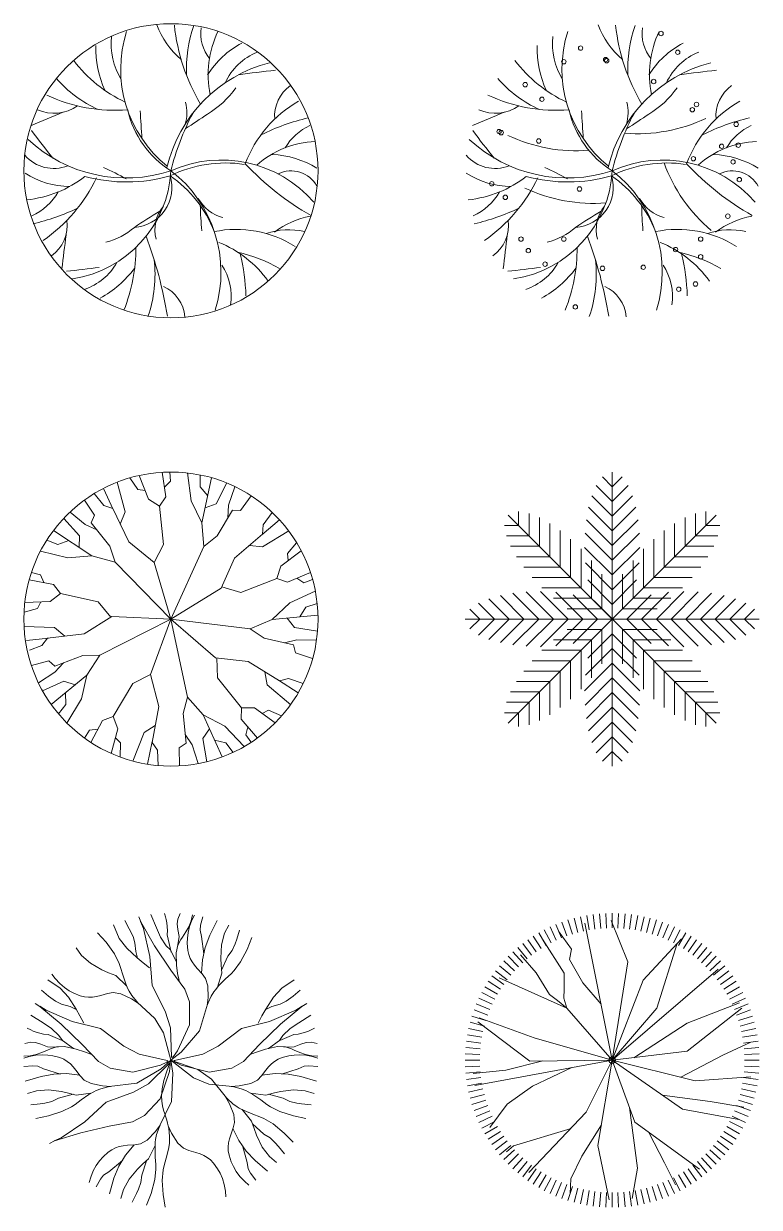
# Model space of a CAD drawing. Header units: millimetres. Extents: x -63086 to 144078, y -129912 to 13382.
# Drawn here: x 47173 to 49673, y -57667 to -53643 of the extents above; entities that cross this region are included whole.
import ezdxf

# ---------------------------------------------------------------- set-up
doc = ezdxf.new("R2010")
doc.units = ezdxf.units.MM
doc.layers.get('0').update_dxf_attribs({"lineweight": 0})
doc.layers.add('観葉植物', color=92, linetype='Continuous', lineweight=9)

# ---------------------------------------------------------------- blocks, each defined once
blk = doc.blocks.new('樹木平面（CAD素材.com）646324fe')
at = {"color": 0, "linetype": 'ByBlock', "lineweight": -2}
for points in [[(-47.8, 496.4, 0.128484), (34.8, 378.1)], [(11.7, 494.4, 0.108409), (100.9, 226.7)], [(77.5, 494, 0.088632), (52.9, 324.9)], [(102.9, 486.2, 0.207871), (131.1, 381.1)], [(-202.4, 456.3, 0.161008), (-169.3, 310.5)], [(-150.7, 473.9, 0.310747), (-12.7, 16)], [(159.4, 473.9, 0.157711), (133.2, 258.6)], [(-255.1, 425.3, 0.107986), (-224.8, 273.4)], [(240.7, 433.6, 0.134105), (124.5, 325.6)], [(294, 403.4, 0.190713), (184.1, 298.6)], [(-330.5, 375.2, 0.120463), (-155.6, 233.1)], [(335, 367.4, 0.276893), (-13.9, 11.1)], [(355, 341.9, 0.010604), (228.4, 325.6)], [(-389.1, 314.1, 0.11119), (-247.2, 208.3)], [(49.4, 143.6, 0.013616), (124.3, 192.5, 0.105325), (221, 282.3)], [(406, 289.6, 0.264329), (352.9, 175.1)], [(-422.3, 257.4, 0.130389), (-146.8, 207, 0.2019), (0, 0, -0.356576), (-335, -367.4)], [(-453.8, 206.8, 0.253352), (-317, 220.4)], [(-98.5, 109.1, 0.004202), (-104.6, 203.9)], [(48.3, 158.1, 0.135224), (49.8, 232.7)], [(434, 237, 0.174499), (252.6, 23.6, 0.07537), (476.2, -152.3)], [(-366.9, 198.9, 0.004449), (-474.4, 154.3)], [(74.2, 195.1, 0.058981), (0, 0, -0.329303), (485.7, -106.5)], [(466.6, 179.8, 0.056096), (307.1, 122.5)], [(-473.6, 136.5, 0.020009), (-400.9, 43)], [(472.5, 153.9, 0.146674), (387.9, 77.6)], [(-485.7, 106.5, 0.274291), (0, 0, -0.313424), (150.7, -473.9)], [(490, 99.4, 0.176672), (292.3, 19.2)], [(-496.4, 52.9, 0.324675), (-350.8, 17.2)], [(495.9, 8.3, 0.134105), (344.2, 55)], [(-151.7, -27.6, 0.01316), (-228.9, 11.4)], [(249.5, 21.7, 0.151943), (-2.6, -17.1, -0.48733), (-124.3, -192.5, -0.13286), (-221.5, -242.4)], [(-495.9, -8.3, 0.146427), (-343.7, -53.1)], [(-490.1, -98.9, 0.141768), (-292.3, -19.2, 0.138529), (-2.6, -17.1, -0.15088), (146.8, -207, -0.193448), (422.3, -257.4)], [(-434, -237, 0.130389), (-252.6, -23.6)], [(496.4, -52.9, 0.400669), (364, -10.8)], [(-472.5, -153.9, 0.144458), (-382.8, -71.9)], [(-25.8, -120.3, 0.248557), (-49.8, -232.7)], [(92.7, -93.9, 0.196837), (176.6, -159.5)], [(99.8, -117.6, 0.01316), (104.6, -203.9)], [(-468.7, -180.3, 0.053038), (-317.4, -127.5)], [(-38, -137.7, 0.023), (-124.3, -192.5)], [(474.4, -154.3, 0.108519), (351.5, -208.7)], [(-406, -289.6, 0.275925), (-353.3, -168.4)], [(453.8, -206.8, 0.137473), (323.3, -213.4)], [(-370.8, -333.7, 0.003356), (-356.6, -218)], [(-11.7, -494.4, 0.047915), (-84.3, -222.6)], [(-159.8, -473.8, 0.09742), (-119.3, -261.2)], [(330.7, -375, 0.141768), (162.7, -243.5)], [(369.6, -332.2, 0.069372), (226.3, -276.3)], [(-294, -403.4, 0.188751), (-183.9, -311.7)], [(-78.2, -496.1, 0.116182), (-57.4, -301.5)], [(202.4, -456.3, 0.188656), (172.6, -320.6)], [(255.1, -425.3, 0.048374), (235.8, -282.6)], [(-355, -341.9, 0.002147), (-243.4, -328.6)], [(-240.7, -433.6, 0.10379), (-123.2, -331.2)], [(47.8, -496.4, 0.264329), (-24.8, -393.2)]]:
    blk.add_lwpolyline(points, format="xyb", dxfattribs=at)
blk.add_circle((0, 0), 500, dxfattribs=at)
blk = doc.blocks.new('樹木平面（CAD素材.com）54aa847b')
at = {"color": 0, "linetype": 'ByBlock', "lineweight": -2}
for points in [[(-47.8, 496.4, 0.128484), (34.8, 378.1)], [(11.7, 494.4, 0.108409), (100.9, 226.7)], [(77.5, 494, 0.088632), (52.9, 324.9)], [(102.9, 486.2, 0.207871), (131.1, 381.1)], [(-202.4, 456.3, 0.161008), (-169.3, 310.5)], [(-150.7, 473.9, 0.310747), (-12.7, 16)], [(159.4, 473.9, 0.157711), (133.2, 258.6)], [(-255.1, 425.3, 0.107986), (-224.8, 273.4)], [(240.7, 433.6, 0.134105), (124.5, 325.6)], [(294, 403.4, 0.190713), (184.1, 298.6)], [(-330.5, 375.2, 0.120463), (-155.6, 233.1)], [(335, 367.4, 0.276893), (-13.9, 11.1)], [(355, 341.9, 0.010604), (228.4, 325.6)], [(-389.1, 314.1, 0.11119), (-247.2, 208.3)], [(49.4, 143.6, 0.013616), (124.3, 192.5, 0.105325), (221, 282.3)], [(406, 289.6, 0.264329), (352.9, 175.1)], [(-422.3, 257.4, 0.130389), (-146.8, 207, 0.2019), (0, 0, -0.356576), (-335, -367.4)], [(-453.8, 206.8, 0.253352), (-317, 220.4)], [(-98.5, 109.1, 0.004202), (-104.6, 203.9)], [(48.3, 158.1, 0.135224), (49.8, 232.7)], [(434, 237, 0.174499), (252.6, 23.6, 0.07537), (476.2, -152.3)], [(-366.9, 198.9, 0.004449), (-474.4, 154.3)], [(74.2, 195.1, 0.058981), (0, 0, -0.329303), (485.7, -106.5)], [(43, 127.4, 0.130389), (318.5, 177.8)], [(466.6, 179.8, 0.056096), (307.1, 122.5)], [(-473.6, 136.5, 0.020009), (-400.9, 43)], [(472.5, 153.9, 0.146674), (387.9, 77.6)], [(-485.7, 106.5, 0.274291), (0, 0, -0.313424), (150.7, -473.9)], [(-354.4, 119.9, 0.130389), (-78.9, 69.5)], [(490, 99.4, 0.176672), (292.3, 19.2)], [(-496.4, 52.9, 0.324675), (-350.8, 17.2)], [(495.9, 8.3, 0.134105), (344.2, 55)], [(-151.7, -27.6, 0.01316), (-228.9, 11.4)], [(249.5, 21.7, 0.151943), (-2.6, -17.1, -0.48733), (-124.3, -192.5, -0.13286), (-221.5, -242.4)], [(176.4, 27, 0.130389), (336.2, -203)], [(-495.9, -8.3, 0.146427), (-343.7, -53.1)], [(-490.1, -98.9, 0.141768), (-292.3, -19.2, 0.138529), (-2.6, -17.1, -0.15088), (146.8, -207, -0.193448), (422.3, -257.4)], [(-434, -237, 0.130389), (-252.6, -23.6)], [(496.4, -52.9, 0.400669), (364, -10.8)], [(-472.5, -153.9, 0.144458), (-382.8, -71.9)], [(-296.7, -58.9, 0.130389), (-21.1, -109.3)], [(-25.8, -120.3, 0.248557), (-49.8, -232.7)], [(92.7, -93.9, 0.196837), (176.6, -159.5)], [(99.8, -117.6, 0.01316), (104.6, -203.9)], [(-468.7, -180.3, 0.053038), (-317.4, -127.5)], [(-38, -137.7, 0.023), (-124.3, -192.5)], [(474.4, -154.3, 0.108519), (351.5, -208.7)], [(-406, -289.6, 0.275925), (-353.3, -168.4)], [(453.8, -206.8, 0.137473), (323.3, -213.4)], [(-370.8, -333.7, 0.003356), (-356.6, -218)], [(-11.7, -494.4, 0.047915), (-84.3, -222.6)], [(-159.8, -473.8, 0.09742), (-119.3, -261.2)], [(330.7, -375, 0.141768), (162.7, -243.5)], [(369.6, -332.2, 0.069372), (226.3, -276.3)], [(-294, -403.4, 0.188751), (-183.9, -311.7)], [(-78.2, -496.1, 0.116182), (-57.4, -301.5)], [(202.4, -456.3, 0.188656), (172.6, -320.6)], [(255.1, -425.3, 0.048374), (235.8, -282.6)], [(-355, -341.9, 0.002147), (-243.4, -328.6)], [(-240.7, -433.6, 0.10379), (-123.2, -331.2)], [(47.8, -496.4, 0.264329), (-24.8, -393.2)]]:
    blk.add_lwpolyline(points, format="xyb", dxfattribs=at)
for centre in [(165.8, 466.6), (-107.6, 416.9), (222.6, 402.7), (-164.4, 370.7), (-22.4, 377.8), (-18.9, 374.3), (-295.8, 292.7), (140.9, 303.3), (-239, 243), (272.3, 207.5), (286.5, 225.3), (421.4, 157.8), (-384.6, 133), (-377.5, 129.5), (-249.6, 101.1), (371.7, 83.3), (428.5, 86.9), (275.9, 40.7), (410.8, 30.1), (-409.4, -44.4), (432.1, -30.2), (-111.2, -62.2), (-363.3, -90.5), (393, -154.4), (-310, -232.5), (-164.4, -232.5), (300.7, -232.5), (-285.1, -271.5), (215.5, -268), (-228.3, -317.6), (105.4, -328.3), (300.7, -292.8), (-33.1, -331.8), (226.1, -402.8), (283, -385.1), (-125.4, -463.1)]:
    blk.add_circle(centre, 7.5, dxfattribs=at)
blk = doc.blocks.new('樹木平面（CAD素材.com）f97b9169')
at = {"color": 0, "linetype": 'ByBlock', "lineweight": -2}
for points in [[(-260.6, 426.7), (-227.6, 385.8), (-197.4, 375.8), (-143.6, 262.9), (-56.5, 192.5), (-25.3, 253.2), (-38.9, 383.5), (-17.5, 415.4), (-29.5, 499.1)], [(-38.9, 383.5), (-76.6, 408), (-108.1, 488.2)], [(-22.3, 449), (-1.8, 468.4), (-3.9, 500)], [(105, 327.6), (69.1, 401.5), (56.9, 496.8)], [(125, 419.5), (99.3, 449.2), (99.4, 490)], [(-196, 372.8), (-229.5, 444.2)], [(-172.1, 322.7), (-155.4, 364.5), (-182.3, 465.6)], [(-88, 436.9), (-112.5, 440.3), (-139.5, 480.2)], [(-68.9, -188.5), (0, 0), (112.4, 246.4), (105, 327.6), (138.3, 480.5)], [(116, 378.1), (153.8, 391.8), (189.6, 462.7)], [(193.6, 344.2), (196.1, 386.9), (217.5, 450.2)], [(-293.5, 404.8), (-260, 353.1), (-271.4, 327.6), (-207.7, 247.9), (-190, 193)], [(273.3, 418.7), (236.9, 369), (209.1, 370.5), (157.4, 282.5), (112.4, 246.4)], [(344, 362.8), (313.2, 320.3), (311.3, 288.6), (216.4, 207.2), (171.2, 104.7), (0, 0), (-241.2, -123), (-286, -191.2), (-407.1, -290.3)], [(-252.3, 303.8), (-291.3, 321.4), (-342.8, 364)], [(-311.7, 243.4), (-311, 283.6), (-364.4, 342.3)], [(308.8, 286.4), (369, 337.4)], [(449.6, -218.8), (399.7, -202.2), (368.9, -210), (262.8, -144), (151.4, -131.7), (0, 0), (-190, 193), (-268.5, 215.1), (-399.4, 300.8)], [(266.7, 250.3), (311.4, 245.1), (401, 300.5)], [(-347.2, 266.7), (-384.1, 253.2), (-422.2, 267.9)], [(398.9, 198.8), (395.7, 223.3), (427.2, 259.8)], [(-268.5, 215.1), (-350.3, 208), (-443.7, 230.6)], [(360.1, 137.5), (373.9, 180.3), (443.1, 231.6)], [(-56.5, 192.5), (0, 0), (55.9, -265), (110.1, -325.9), (174.1, -468.7)], [(-204.7, 6.3), (-247.7, 58.1), (-375.4, 87.5), (-398.7, 118.1), (-481.7, 133.9)], [(-432, 124.4), (-443.7, 150.1), (-474.3, 158.4)], [(173.2, 109.4), (237.8, 90.4), (360.1, 137.5), (396.5, 125.2), (474.2, 158.6)], [(427.7, 138.6), (451.7, 123.8), (481.7, 134.1)], [(-375.4, 87.5), (-410.8, 59.8), (-496.9, 55.9)], [(344, -1.5), (403.7, 55), (490.8, 95.4)], [(-441.8, 58.4), (-453, 36.3), (-499.4, 23.7)], [(437.7, 7.1), (458.2, 40.6), (497.2, 52.8)], [(-481.2, -105.7), (-438.8, -90.3), (-419.5, -65), (-295.3, -50.7), (-200.5, 9), (0, 0), (268.8, -33), (344, -1.5), (499.8, 12.8)], [(395.5, 3.2), (419.9, -28.7), (498.3, -41.5)], [(-361, -58.2), (-395.2, -28.9), (-500.5, -24.7)], [(481.6, -134.5), (423.2, -114.8), (416.3, -87.8), (316.8, -65), (268.8, -33)], [(-416.2, -64.6), (-490.8, -72.8)], [(386.5, -81), (428, -70.5), (494.8, -71.9)], [(-474.4, -158), (-415, -141.6), (-394.2, -160.1), (-299, -123.4), (-241.2, -123)], [(-365.7, -149.1), (-394.2, -181), (-450.3, -217.3)], [(156.4, -132.2), (157.8, -199.6), (239.5, -302), (238.7, -340.4), (294, -404.4)], [(-286, -191.2), (-303.8, -271.5), (-353.5, -353.6)], [(-43.8, -498.1), (-46.1, -445.6), (-64.3, -419.6), (-40.6, -296.8), (-68.9, -188.5), (-130, -218.7), (-196.5, -331.6), (-232.7, -344.6), (-272.7, -419.1)], [(319, -178.9), (327.5, -223.2), (407.3, -291.9)], [(-326, -223.9), (-364, -211.2), (-436.2, -244.4)], [(366.1, -208.2), (432.8, -250.3)], [(-358.8, -250.8), (-357.1, -290), (-382.6, -322)], [(28.9, -499.2), (28.5, -437.6), (51.9, -422.3), (41.2, -320.8), (55.9, -265)], [(239.5, -302), (284.5, -302.3), (354.3, -352.8)], [(309.7, -320.5), (332.1, -310.1), (376.4, -329.2)], [(-196.5, -331.6), (-180.7, -373.7), (-202.9, -457)], [(-53.2, -361.8), (-91.5, -385.6), (-129.9, -482.8)], [(110.1, -325.9), (182.9, -364), (249.3, -433.4)], [(-248.8, -374.5), (-276.8, -377.9), (-293.8, -404.6)], [(48.7, -391.9), (72, -427.7), (92.4, -491.4)], [(131.2, -373.1), (109, -406.5), (122.3, -484.8)], [(260.9, -366.1), (254.1, -393.5), (271.5, -417)], [(-188.7, -403.7), (-171, -421), (-173, -469.1)], [(-63.7, -416.4), (-79.1, -493.7)], [(148.6, -411.8), (186.9, -420.3), (211.1, -453.2)]]:
    blk.add_lwpolyline(points, dxfattribs=at)
blk.add_circle((0, 0), 500, dxfattribs=at)
blk = doc.blocks.new('樹木平面（CAD素材.com）b407660d')
at = {"color": 0, "linetype": 'ByBlock', "lineweight": -2}
for p, q in [((353.6, 353.6), (-353.6, -353.6)), ((61.8, 61.8), (-61.8, -61.8)), ((500, 0), (-500, 0))]:
    blk.add_line(p, q, dxfattribs=at)
for points in [[(-33.5, 483.5), (0, 450), (33.5, 483.5)], [(0, -500), (0, 500)], [(-54.2, 454.2), (0, 400), (54.2, 454.2)], [(-69.1, 419.1), (0, 350), (69.1, 419.1)], [(-365.6, 318.2), (-318.2, 318.2), (-318.2, 365.6)], [(-80.1, 380.1), (0, 300), (80.1, 380.1)], [(318.2, 365.6), (318.2, 318.2), (365.6, 318.2)], [(-359.4, 282.8), (-282.8, 282.8), (-282.8, 359.4)], [(-353.6, 353.6), (0, 0)], [(-345.2, 247.5), (-247.5, 247.5), (-247.5, 345.2)], [(-325.5, 212.1), (-212.1, 212.1), (-212.1, 325.5)], [(-87.9, 337.9), (0, 250), (87.9, 337.9)], [(212.1, 325.5), (212.1, 212.1), (325.5, 212.1)], [(247.5, 345.2), (247.5, 247.5), (345.2, 247.5)], [(282.8, 359.4), (282.8, 282.8), (359.4, 282.8)], [(-301, 176.8), (-176.8, 176.8), (-176.8, 301)], [(-92.5, 292.5), (0, 200), (92.5, 292.5)], [(176.8, 301), (176.8, 176.8), (301, 176.8)], [(-272.2, 141.4), (-141.4, 141.4), (-141.4, 272.2)], [(-93.8, 243.8), (0, 150), (93.8, 243.8)], [(141.4, 272.2), (141.4, 141.4), (272.2, 141.4)], [(-238.8, 106.1), (-106.1, 106.1), (-106.1, 238.8)], [(106.1, 238.8), (106.1, 106.1), (238.8, 106.1)], [(-199.7, 70.7), (-70.7, 70.7), (-70.7, 199.7)], [(-91.2, 191.2), (0, 100), (91.2, 191.2)], [(70.7, 199.7), (70.7, 70.7), (199.7, 70.7)], [(-152.6, 35.4), (-35.4, 35.4), (-35.4, 152.6)], [(-82.9, 132.9), (0, 50), (82.9, 132.9)], [(35.4, 152.6), (35.4, 35.4), (152.6, 35.4)], [(-337.9, 87.9), (-250, 0), (-337.9, -87.9)], [(-292.5, 92.5), (-200, 0), (-292.5, -92.5)], [(-243.8, 93.8), (-150, 0), (-243.8, -93.8)], [(-191.2, 91.2), (-100, 0), (-191.2, -91.2)], [(-132.9, 82.9), (-50, 0), (-132.9, -82.9)], [(132.9, 82.9), (50, 0), (132.9, -82.9)], [(191.2, 91.2), (100, 0), (191.2, -91.2)], [(243.8, 93.8), (150, 0), (243.8, -93.8)], [(292.5, 92.5), (200, 0), (292.5, -92.5)], [(337.9, 87.9), (250, 0), (337.9, -87.9)], [(-454.2, 54.2), (-400, 0), (-454.2, -54.2)], [(-419.1, 69.1), (-350, 0), (-419.1, -69.1)], [(-380.1, 80.1), (-300, 0), (-380.1, -80.1)], [(353.6, -353.6), (-61.8, 61.8)], [(380.1, 80.1), (300, 0), (380.1, -80.1)], [(419.1, 69.1), (350, 0), (419.1, -69.1)], [(454.2, 54.2), (400, 0), (454.2, -54.2)], [(-483.5, 33.5), (-450, 0), (-483.5, -33.5)], [(483.5, 33.5), (450, 0), (483.5, -33.5)], [(-152.6, -35.4), (-35.4, -35.4), (-35.4, -152.6)], [(35.4, -152.6), (35.4, -35.4), (152.6, -35.4)], [(-199.7, -70.7), (-70.7, -70.7), (-70.7, -199.7)], [(-82.9, -132.9), (0, -50), (82.9, -132.9)], [(70.7, -199.7), (70.7, -70.7), (199.7, -70.7)], [(-238.8, -106.1), (-106.1, -106.1), (-106.1, -238.8)], [(-91.2, -191.2), (0, -100), (91.2, -191.2)], [(106.1, -238.8), (106.1, -106.1), (238.8, -106.1)], [(-272.2, -141.4), (-141.4, -141.4), (-141.4, -272.2)], [(-93.8, -243.8), (0, -150), (93.8, -243.8)], [(141.4, -272.2), (141.4, -141.4), (272.2, -141.4)], [(-301, -176.8), (-176.8, -176.8), (-176.8, -301)], [(-92.5, -292.5), (0, -200), (92.5, -292.5)], [(176.8, -301), (176.8, -176.8), (301, -176.8)], [(-325.5, -212.1), (-212.1, -212.1), (-212.1, -325.5)], [(212.1, -325.5), (212.1, -212.1), (325.5, -212.1)], [(-345.2, -247.5), (-247.5, -247.5), (-247.5, -345.2)], [(-87.9, -337.9), (0, -250), (87.9, -337.9)], [(247.5, -345.2), (247.5, -247.5), (345.2, -247.5)], [(-365.6, -318.2), (-318.2, -318.2), (-318.2, -365.6)], [(-359.4, -282.8), (-282.8, -282.8), (-282.8, -359.4)], [(-80.1, -380.1), (0, -300), (80.1, -380.1)], [(282.8, -359.4), (282.8, -282.8), (359.4, -282.8)], [(318.2, -365.6), (318.2, -318.2), (365.6, -318.2)], [(-69.1, -419.1), (0, -350), (69.1, -419.1)], [(-54.2, -454.2), (0, -400), (54.2, -454.2)], [(-33.5, -483.5), (0, -450), (33.5, -483.5)]]:
    blk.add_lwpolyline(points, dxfattribs=at)
blk = doc.blocks.new('樹木平面（CAD素材.com）349009f7')
at = {"color": 0, "linetype": 'ByBlock', "lineweight": -2}
for points in [[(-108.8, 488), (-102.5, 470.6), (-55.6, 388.6), (-0.4, 306.5), (47.1, 241.8), (63, 198.7), (62.7, 120.5), (22.6, 31.6), (8.9, 12.9), (7.2, 11.2), (5.6, 10.2), (4.3, 9.9), (3.3, 10.5), (2.5, 12), (-1, 110.3), (-19.2, 166.4), (-63.9, 254.7), (-71.3, 353.3), (-92.8, 447.8), (-103, 471.3)], [(18.9, 333.5), (-2, 374.9), (-15.8, 389.3), (-35, 418.1), (-49, 450.1), (-67.8, 495.4)], [(0.5, 367.5), (-12.7, 426.5), (-12.1, 441.6), (-13.9, 467.4), (-15.8, 478.1), (-17.9, 487.2), (-21.4, 499.5)], [(27.5, 271.4), (22.9, 294.7), (18.8, 323.3), (17.6, 364.8), (23.6, 391.3), (33.7, 410.1), (39.4, 418.7), (50.9, 436.1), (61.2, 454.2), (68.9, 473.8), (73.6, 494.6)], [(22.9, 385.6), (28, 420.6), (23, 444.6), (21, 463.6), (23.3, 479.6), (31.5, 499)], [(275.5, 417.3), (259.3, 377), (236.7, 334.1), (214.9, 305.1), (204.6, 294.3), (185.8, 276.8), (163.1, 254), (151.1, 239.6), (146, 232.5), (137.1, 218), (126.5, 194.7), (123.4, 186.1), (126.7, 213.4), (125.9, 253.3), (118, 278.5), (106.4, 294.3), (89.3, 312.1), (79.8, 323.2), (71.8, 334.5), (65.4, 346.4), (60.6, 359.4), (57.4, 373.7), (55.4, 397.7), (55.9, 415.4), (58.3, 434.5), (63.2, 454.9), (71.5, 476.4), (80.2, 493.5)], [(112.2, 361.8), (104.3, 421.3), (99.4, 441.9), (100.4, 458.8), (108.3, 488.1)], [(-72.6, 313.9), (-94.6, 331.1), (-114.9, 347.8), (-149.8, 380.6), (-175.8, 414.1), (-195.5, 460.2)], [(-113.6, 347.3), (-119.6, 369.6), (-122.3, 399), (-128.7, 421.2), (-141.8, 447.4), (-157.1, 474.7)], [(104.2, 295.7), (106.9, 341.2), (116.3, 383.6), (131.8, 424.8), (156.8, 474.8)], [(158.3, 248.1), (172.9, 296.6), (170.8, 322.9), (169.7, 347.6), (171.9, 392.4), (182.2, 431.6), (196.6, 459.7)], [(-249.2, 433.5), (-220.5, 401), (-192.2, 361.5), (-176.2, 329), (-171.1, 315), (-163.9, 290.3), (-153.8, 259.7), (-146.2, 242.6), (-142.2, 234.8), (-133.2, 220.4), (-117.2, 200.4), (-110.9, 193.8), (-133.8, 209), (-169.8, 226.2), (-195.9, 230.4), (-215.2, 227.2), (-238.8, 219.9), (-253, 216.4), (-266.6, 214.3), (-280.2, 214), (-293.9, 215.5), (-308.2, 219.1), (-330.5, 228), (-346.1, 236.4), (-362.1, 247.1), (-378.1, 260.7), (-393.6, 277.7), (-405, 293.2)], [(172.2, 306.8), (194, 353.5), (208.7, 373.5), (218.6, 396.1), (223.5, 411.5), (232.8, 442.5)], [(-150.6, 252.8), (-187.4, 287.7), (-211.9, 297.5), (-234.4, 307.6), (-273.5, 329.8), (-303.8, 356.6), (-322.5, 382.1)], [(-296.3, 126.4), (-309.4, 151.1), (-322.3, 174.1), (-348.4, 214.2), (-376.9, 245.6), (-418.8, 273.1)], [(296.3, 126.4), (309.4, 151.1), (322.3, 174.1), (348.4, 214.2), (376.9, 245.6), (418.8, 273.1)], [(-322.1, 172.7), (-342.9, 182.5), (-371.4, 190.3), (-392.2, 200.5), (-415.6, 218), (-439.8, 237.9)], [(322.1, 172.7), (342.9, 182.5), (371.4, 190.3), (392.2, 200.5), (415.6, 218), (439.8, 237.9)], [(-461.4, 192.7), (-445.3, 183.3), (-372.8, 122.8), (-301.6, 54.1), (-246.3, -3.9), (-206.7, -27.2), (-129.6, -40.6), (-35.1, -16.7), (-14.2, -6.5), (-12.3, -5.1), (-11, -3.8), (-10.5, -2.5), (-10.9, -1.4), (-12.3, -0.3), (-108.4, 20.3), (-160.4, 48.1), (-239.6, 107.6), (-335.3, 132.1), (-424.6, 169.9), (-446, 184)], [(-209.7, -89.3), (-116.1, -77.7), (-33.7, -29.4), (0, 0), (-25.3, 93.7), (-54.5, 141.8), (-114.5, 197)], [(124.7, 190.8), (96.9, 100.6), (34.9, 28), (0, 0), (76.4, -59.8), (128.6, -81), (209.7, -89.3)], [(461.4, 192.7), (445.3, 183.3), (372.8, 122.8), (301.6, 54.1), (246.3, -3.9), (206.7, -27.2), (129.6, -40.6), (35.1, -16.7), (14.2, -6.5), (12.3, -5.1), (11, -3.8), (10.5, -2.5), (10.9, -1.4), (12.3, -0.3), (108.4, 20.3), (160.4, 48.1), (239.6, 107.6), (335.3, 132.1), (424.6, 169.9), (446, 184)], [(-331.7, 39.9), (-368.7, 67.7), (-380.5, 83.8), (-405.5, 107.7), (-434.6, 127.1), (-475.8, 153.5)], [(331.7, 39.9), (368.7, 67.7), (380.5, 83.8), (405.5, 107.7), (434.6, 127.1), (475.8, 153.5)], [(-361.9, 63.9), (-417.7, 87.3), (-432.6, 89.3), (-457.8, 95.6), (-468, 99.3), (-476.6, 103), (-488.1, 108.7)], [(361.9, 63.9), (417.7, 87.3), (432.6, 89.3), (457.8, 95.6), (468, 99.3), (476.6, 103), (488.1, 108.7)], [(-272, 20.5), (-294.1, 29.1), (-321.6, 38.2), (-362.2, 46.6), (-389.4, 45.3), (-409.6, 38.7), (-419.2, 34.6), (-438.3, 26.4), (-457.9, 19.3), (-478.6, 15.2), (-499.8, 14.2)], [(-383.6, 45.1), (-419, 46.1), (-441.7, 55.3), (-460.1, 60.6), (-476.2, 61.1), (-496.8, 56.5)], [(272, 20.5), (294.1, 29.1), (321.6, 38.2), (362.2, 46.6), (389.4, 45.3), (409.6, 38.7), (419.2, 34.6), (438.3, 26.4), (457.9, 19.3), (478.6, 15.2), (499.8, 14.2)], [(383.6, 45.1), (419, 46.1), (441.7, 55.3), (460.1, 60.6), (476.2, 61.1), (496.8, 56.5)], [(-459.1, -198.1), (-416.6, -189.2), (-370.4, -174.5), (-338, -158.1), (-325.6, -149.9), (-305.1, -134.4), (-278.7, -116), (-262.4, -106.8), (-254.4, -103), (-238.6, -96.8), (-213.8, -90.4), (-204.9, -88.9), (-232.3, -87.4), (-271.5, -79.5), (-294.8, -67.3), (-308.4, -53.2), (-322.9, -33.2), (-332.2, -21.9), (-341.9, -12.1), (-352.5, -3.7), (-364.5, 3.3), (-378, 9), (-401.2, 15.2), (-418.7, 17.8), (-438, 18.8), (-458.9, 17.5), (-481.5, 13.1), (-499.9, 7.6)], [(459.1, -198.1), (416.6, -189.2), (370.4, -174.5), (338, -158.1), (325.6, -149.9), (305.1, -134.4), (278.7, -116), (262.4, -106.8), (254.4, -103), (238.6, -96.8), (213.8, -90.4), (204.9, -88.9), (232.3, -87.4), (271.5, -79.5), (294.8, -67.3), (308.4, -53.2), (322.9, -33.2), (332.2, -21.9), (341.9, -12.1), (352.5, -3.7), (364.5, 3.3), (378, 9), (401.2, 15.2), (418.7, 17.8), (438, 18.8), (458.9, 17.5), (481.5, 13.1), (499.9, 7.6)], [(-375.8, -47.1), (-433, -28.8), (-452.5, -20.5), (-469.2, -18.5), (-499.6, -21.1)], [(-412.5, -282.5), (-396, -274.1), (-305.7, -246.2), (-209.4, -223.7), (-130.6, -208.9), (-89.5, -188.2), (-36.4, -130.8), (-5.1, -38.5), (-2.3, -15.5), (-2.4, -13.1), (-2.8, -11.3), (-3.6, -10.2), (-4.8, -9.9), (-6.4, -10.5), (-76, -80), (-127.6, -108.5), (-220.5, -142.6), (-293.2, -209.6), (-373.4, -264), (-396.9, -274.3)], [(-39, -224.6), (2.1, -139.7), (6.4, -44.3), (0, 0), (91.7, -31.7), (137.8, -64.1), (188.8, -127.7)], [(0, 0), (-14.3, -37), (-24, -69.3), (-29.5, -96.7), (-31.5, -119.7), (-30.9, -139), (-28.5, -155.3), (-24.9, -169.4), (-21, -181.8), (-17.4, -193.2), (-14.3, -203.8), (-11.6, -213.7), (-7.9, -227.8)], [(375.8, -47.1), (433, -28.8), (452.5, -20.5), (469.2, -18.5), (499.6, -21.1)], [(-309.4, -50.8), (-354.6, -45.4), (-398, -47.3), (-441.3, -55.3), (-494.9, -71.2)], [(309.4, -50.8), (354.6, -45.4), (398, -47.3), (441.3, -55.3), (494.9, -71.2)], [(-272, -112.4), (-322.4, -118.3), (-347.8, -111.5), (-371.9, -106.1), (-416.5, -100.5), (-456.8, -103.8), (-487.1, -113)], [(-332.2, -115.7), (-382, -129.1), (-404.3, -140), (-428.3, -145.8), (-444.3, -148), (-476.5, -151.6)], [(272, -112.4), (322.4, -118.3), (347.8, -111.5), (371.9, -106.1), (416.5, -100.5), (456.8, -103.8), (487.1, -113)], [(332.2, -115.7), (382, -129.1), (404.3, -140), (428.3, -145.8), (444.3, -148), (476.5, -151.6)], [(415.4, -278.2), (385, -247.3), (347.5, -216.5), (316.2, -198.2), (302.5, -192.2), (278.5, -183.4), (248.6, -171.1), (232.1, -162.5), (224.6, -157.9), (210.8, -148), (192, -130.6), (185.8, -123.9), (199.4, -147.7), (214.1, -184.9), (216.5, -211.1), (212, -230.2), (203.1, -253.2), (198.6, -267.2), (195.6, -280.6), (194.3, -294.1), (195, -308), (197.5, -322.4), (204.9, -345.3), (212.3, -361.4), (221.8, -378.1), (234.3, -395), (250.2, -411.6), (264.8, -424.1)], [(241.9, -167.5), (274.2, -206.6), (282.4, -231.7), (290.9, -254.8), (310.4, -295.3), (335, -327.5), (359.1, -347.9)], [(-83.3, -493), (-67.6, -452.6), (-54.9, -405.7), (-51, -369.7), (-51.2, -354.8), (-53, -329.2), (-54.1, -297), (-53, -278.3), (-51.9, -269.6), (-48.5, -252.9), (-40.4, -228.6), (-36.7, -220.3), (-52.9, -242.5), (-80.8, -271.1), (-103.7, -284.1), (-123, -287.8), (-147.6, -289.1), (-162.2, -290.7), (-175.7, -293.5), (-188.5, -297.9), (-200.9, -304.1), (-213, -312.4), (-230.8, -328.5), (-242.5, -341.8), (-253.8, -357.4), (-264.1, -375.7), (-272.7, -397), (-278.1, -415.5)], [(-19.8, -499.6), (-26.8, -456.8), (-29.7, -408.3), (-26, -372.3), (-22.8, -357.7), (-15.8, -333), (-8.1, -301.7), (-5.4, -283.2), (-4.7, -274.5), (-4.5, -257.5), (-7.5, -232.1), (-9.3, -223.1), (2, -248.2), (23.4, -281.9), (43.1, -299.3), (61.2, -306.9), (85.1, -313.2), (99, -317.8), (111.6, -323.4), (123.3, -330.3), (134.1, -338.9), (144.3, -349.5), (158.4, -368.9), (167.1, -384.4), (175, -401.9), (181.3, -421.9), (185.3, -444.6), (186.8, -463.8)], [(210.5, -232.3), (230.5, -273.3), (255.6, -308.7), (285.9, -340.7), (328.3, -377.2)], [(277.4, -216.3), (315.7, -250.9), (336.9, -263.7), (354.8, -280.7), (365.3, -292.9), (385.8, -318)], [(-125.5, -287.3), (-154.6, -322.3), (-176.7, -359.7), (-193.5, -400.5), (-209.3, -454.1)], [(-53.5, -289.4), (-76, -334.9), (-95.4, -352.6), (-113.1, -369.9), (-142, -404.2), (-161.2, -439.8), (-169.9, -470.2)], [(243.4, -290.2), (259.2, -348.1), (262.6, -369), (270.1, -384.2), (288.7, -408.2)], [(-164.8, -341.1), (-211.2, -379.1), (-228.8, -390.9), (-239.6, -403.9), (-253.9, -430.8)], [(-83.4, -341.7), (-99.3, -390.8), (-102.2, -415.4), (-110.4, -438.7), (-117.3, -453.3), (-131.8, -482.3)]]:
    blk.add_lwpolyline(points, dxfattribs=at)
blk = doc.blocks.new('樹木平面（CAD素材.com）f064b7cb')
at = {"color": 0, "linetype": 'ByBlock', "lineweight": -2}
for points in [[(-116.5, 434.7), (-129.4, 483)], [(-97.4, 439.3), (-108.2, 488.1)], [(-78.1, 443.2), (-86.8, 492.4)], [(-58.7, 446.2), (-65.3, 495.7)], [(-39.2, 448.3), (-43.6, 498.1)], [(-19.6, 449.6), (-21.8, 499.5)], [(0, 450), (0, 500)], [(21.8, 499.5), (19.6, 449.6)], [(43.6, 498.1), (39.2, 448.3)], [(65.3, 495.7), (58.7, 446.2)], [(86.8, 492.4), (78.1, 443.2)], [(108.2, 488.1), (97.4, 439.3)], [(129.4, 483), (116.5, 434.7)], [(-452.5, 144.6), (-264.9, 75.9), (0, 0), (53.6, 334.3), (-3.4, 475)], [(-207.8, 399.2), (-230.9, 443.5)], [(-190.2, 407.8), (-211.3, 453.2)], [(-172.2, 415.7), (-191.3, 461.9)], [(-153.9, 422.9), (-171, 469.8)], [(-135.3, 429.2), (-150.4, 476.9)], [(0, 0), (-92.7, 465.9)], [(150.4, 476.9), (135.3, 429.2)], [(171, 469.8), (153.9, 422.9)], [(191.3, 461.9), (172.2, 415.7)], [(211.3, 453.2), (190.2, 407.8)], [(230.9, 443.5), (207.8, 399.2)], [(-236.7, 411.8), (-163.8, 295.8), (-163.3, 241.5), (-165, 211.6), (-154.8, 177), (-186.2, 202.9), (-213.7, 223.6), (-258.4, 297.8), (-311.3, 358.8)], [(-258.1, 368.6), (-286.8, 409.6)], [(-241.8, 379.5), (-268.6, 421.7)], [(-225, 389.7), (-250, 433)], [(-38, 191.1), (-99.5, 263.6), (-145.3, 342.4), (-138.9, 378.1), (-182.5, 438.5)], [(360.2, 309.6), (0, 0), (104.7, 272.5), (235.4, 412.6)], [(250, 433), (225, 389.7)], [(268.6, 421.7), (241.8, 379.5)], [(286.8, 409.6), (258.1, 368.6)], [(-304, 331.8), (-337.8, 368.6)], [(-289.3, 344.7), (-321.4, 383)], [(-273.9, 357), (-304.4, 396.7)], [(440.6, 177.4), (254.2, 30.9), (0, 0), (151.9, 177), (220.7, 396.9)], [(304.4, 396.7), (273.9, 357)], [(321.4, 383), (289.3, 344.7)], [(337.8, 368.6), (304, 331.8)], [(-331.8, 304), (-368.6, 337.8)], [(-318.2, 318.2), (-353.6, 353.6)], [(353.6, 353.6), (318.2, 318.2)], [(368.6, 337.8), (331.8, 304)], [(-368.6, 258.1), (-409.6, 286.8)], [(-357, 273.9), (-396.7, 304.4)], [(-344.7, 289.3), (-383, 321.4)], [(383, 321.4), (344.7, 289.3)], [(396.7, 304.4), (357, 273.9)], [(409.6, 286.8), (368.6, 258.1)], [(-467.2, -85.8), (0, 0), (-154.8, 177), (-383.9, 279.7)], [(-389.7, 225), (-433, 250)], [(-379.5, 241.8), (-421.7, 268.6)], [(421.7, 268.6), (379.5, 241.8)], [(433, 250), (389.7, 225)], [(-407.8, 190.2), (-453.2, 211.3)], [(-399.2, 207.8), (-443.5, 230.9)], [(443.5, 230.9), (399.2, 207.8)], [(453.2, 211.3), (407.8, 190.2)], [(-422.9, 153.9), (-469.8, 171)], [(-415.7, 172.2), (-461.9, 191.3)], [(73.3, 8.4), (254.2, 126.4), (432.9, 195.5)], [(461.9, 191.3), (415.7, 172.2)], [(469.8, 171), (422.9, 153.9)], [(-434.7, 116.5), (-483, 129.4)], [(-429.2, 135.3), (-476.9, 150.4)], [(-456.7, 130.4), (-280.6, -2.8), (0, 0), (-88, -177), (-283.3, -381.3)], [(476.9, 150.4), (429.2, 135.3)], [(483, 129.4), (434.7, 116.5)], [(-443.2, 78.1), (-492.4, 86.8)], [(-439.3, 97.4), (-488.1, 108.2)], [(488.1, 108.2), (439.3, 97.4)], [(492.4, 86.8), (443.2, 78.1)], [(-448.3, 39.2), (-498.1, 43.6)], [(-446.2, 58.7), (-495.7, 65.3)], [(232.7, -58), (375.9, 17.4), (471.1, 61)], [(495.7, 65.3), (446.2, 58.7)], [(498.1, 43.6), (448.3, 39.2)], [(-449.6, 19.6), (-499.5, 21.8)], [(499.5, 21.8), (449.6, 19.6)], [(-450, 0), (-500, 0)], [(-449.6, -19.6), (-499.5, -21.8)], [(-448.3, -39.2), (-498.1, -43.6)], [(-236.1, -2.4), (-361.1, -34), (-472.9, -44.5)], [(-136.9, -25.1), (-271.4, -88.4), (-356.7, -148.7), (-416.1, -229.1)], [(-10.2, -474.9), (-48.6, -289.4), (0, 0), (77.2, -210.7), (296.8, -370.8)], [(471.6, -56.3), (281.7, -70.2), (0, 0), (238.4, -165.8), (430, -201.8)], [(498.1, -43.6), (448.3, -39.2)], [(499.5, -21.8), (449.6, -19.6)], [(500, 0), (450, 0)], [(-446.2, -58.7), (-495.7, -65.3)], [(-443.2, -78.1), (-492.4, -86.8)], [(492.4, -86.8), (443.2, -78.1)], [(495.7, -65.3), (446.2, -58.7)], [(-439.3, -97.4), (-488.1, -108.2)], [(-434.7, -116.5), (-483, -129.4)], [(169.9, -118.2), (333.2, -139.9), (447.6, -158.9)], [(483, -129.4), (434.7, -116.5)], [(488.1, -108.2), (439.3, -97.4)], [(-429.2, -135.3), (-476.9, -150.4)], [(-422.9, -153.9), (-469.8, -171)], [(59, -161), (86.3, -366.6), (67.6, -470.2)], [(469.8, -171), (422.9, -153.9)], [(476.9, -150.4), (429.2, -135.3)], [(-415.7, -172.2), (-461.9, -191.3)], [(-407.8, -190.2), (-453.2, -211.3)], [(453.2, -211.3), (407.8, -190.2)], [(461.9, -191.3), (415.7, -172.2)], [(-399.2, -207.8), (-443.5, -230.9)], [(-389.7, -225), (-433, -250)], [(-140, -231.5), (-336.1, -291.3), (-359, -311.1)], [(-36.9, -219.6), (-103.7, -326.6), (-140.5, -403), (-142.9, -453)], [(433, -250), (389.7, -225)], [(443.5, -230.9), (399.2, -207.8)], [(-379.5, -241.8), (-421.7, -268.6)], [(-368.6, -258.1), (-409.6, -286.8)], [(-357, -273.9), (-396.7, -304.4)], [(124.7, -245.4), (177.3, -348.6), (215.3, -423.4)], [(396.7, -304.4), (357, -273.9)], [(409.6, -286.8), (368.6, -258.1)], [(421.7, -268.6), (379.5, -241.8)], [(-344.7, -289.3), (-383, -321.4)], [(-331.8, -304), (-368.6, -337.8)], [(-318.2, -318.2), (-353.6, -353.6)], [(353.6, -353.6), (318.2, -318.2)], [(368.6, -337.8), (331.8, -304)], [(383, -321.4), (344.7, -289.3)], [(-304, -331.8), (-337.8, -368.6)], [(-289.3, -344.7), (-321.4, -383)], [(-273.9, -357), (-304.4, -396.7)], [(304.4, -396.7), (273.9, -357)], [(321.4, -383), (289.3, -344.7)], [(337.8, -368.6), (304, -331.8)], [(-258.1, -368.6), (-286.8, -409.6)], [(-241.8, -379.5), (-268.6, -421.7)], [(-225, -389.7), (-250, -433)], [(-207.8, -399.2), (-230.9, -443.5)], [(230.9, -443.5), (207.8, -399.2)], [(250, -433), (225, -389.7)], [(268.6, -421.7), (241.8, -379.5)], [(286.8, -409.6), (258.1, -368.6)], [(-190.2, -407.8), (-211.3, -453.2)], [(-172.2, -415.7), (-191.3, -461.9)], [(-153.9, -422.9), (-171, -469.8)], [(-135.3, -429.2), (-150.4, -476.9)], [(-116.5, -434.7), (-129.4, -483)], [(-97.4, -439.3), (-108.2, -488.1)], [(108.2, -488.1), (97.4, -439.3)], [(129.4, -483), (116.5, -434.7)], [(150.4, -476.9), (135.3, -429.2)], [(171, -469.8), (153.9, -422.9)], [(191.3, -461.9), (172.2, -415.7)], [(211.3, -453.2), (190.2, -407.8)], [(-78.1, -443.2), (-86.8, -492.4)], [(-58.7, -446.2), (-65.3, -495.7)], [(-39.2, -448.3), (-43.6, -498.1)], [(-19.6, -449.6), (-21.8, -499.5)], [(0, -500), (0, -450)], [(21.8, -499.5), (19.6, -449.6)], [(43.6, -498.1), (39.2, -448.3)], [(65.3, -495.7), (58.7, -446.2)], [(86.8, -492.4), (78.1, -443.2)]]:
    blk.add_lwpolyline(points, dxfattribs=at)
blk.add_circle((0, 0), 11.2, dxfattribs=at)

msp = doc.modelspace()

# ---------------------------------------------------------------- block references
at = {"layer": '観葉植物', "ltscale": 10}
for name, p in [('樹木平面（CAD素材.com）646324fe', (47673.3368, -54143.0473)), ('樹木平面（CAD素材.com）54aa847b', (49173.3368, -54143.0473)), ('樹木平面（CAD素材.com）f97b9169', (47673.3368, -55667.4028)), ('樹木平面（CAD素材.com）b407660d', (49173.3368, -55667.4028)), ('樹木平面（CAD素材.com）349009f7', (47673.3368, -57167.4028)), ('樹木平面（CAD素材.com）f064b7cb', (49173.3368, -57167.4028))]:
    msp.add_blockref(name, p, dxfattribs=at)

doc.saveas('drawing.dxf')
